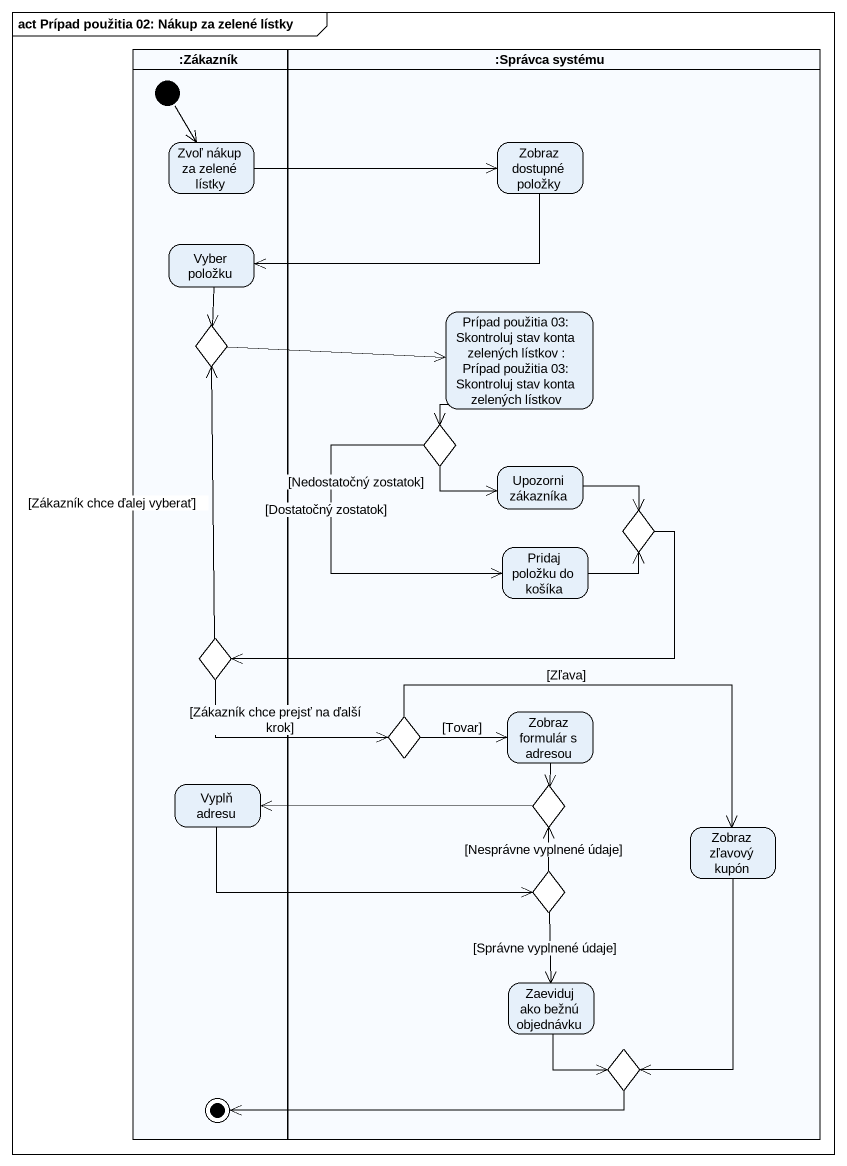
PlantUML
@startuml
mainframe act Prípad použitia 02: Nákup za zelené lístky
hide empty description
state ":Zákazník" as Zákazník <<partition>> {
  state "Zvoľ nákup za zelené lístky" as Zvoľ_nákup_za_zelené_lístky
  state "Vyber položku" as Vyber_položku
  state choice1 <<choice>>
  state choice4 <<choice>>
  state "Vyplň adresu" as Vyplň_adresu
  state final1 <<end>>
  [*] --> Zvoľ_nákup_za_zelené_lístky
}
state ":Správca systému" as Správca_systému <<partition>> {
  state "Zobraz dostupné položky" as Zobraz_dostupné_položky
  state "Prípad použitia 03: Skontroluj stav konta zelených lístkov : Prípad použitia 03: Skontroluj stav konta zelených lístkov" as Prípad_použitia_03
  state choice2 <<choice>>
  state "Upozorni zákazníka" as Upozorni_zákazníka
  state "Pridaj položku do košíka" as Pridaj_položku_do_košíka
  state choice3 <<choice>>
  state choice5 <<choice>>
  state "Zobraz formulár s adresou" as Zobraz_formulár_s_adresou
  state choice6 <<choice>>
  state "Zobraz zľavový kupón" as Zobraz_zľavový_kupón
  state choice7 <<choice>>
  state "Zaeviduj ako bežnú objednávku" as Zaeviduj_ako_bežnú
  state choice8 <<choice>>
}
Zvoľ_nákup_za_zelené_lístky -right-> Zobraz_dostupné_položky
Zobraz_dostupné_položky -left-> Vyber_položku
Vyber_položku --> choice1
choice1 -right-> Prípad_použitia_03
Prípad_použitia_03 --> choice2
choice2 -right-> Upozorni_zákazníka : [Nedostatočný zostatok]
choice2 --> Pridaj_položku_do_košíka : [Dostatočný zostatok]
Upozorni_zákazníka -right-> choice3
Pridaj_položku_do_košíka -right-> choice3
choice3 -left-> choice4
choice4 -up-> choice1 : [Zákazník chce ďalej vyberať]
choice4 -right-> choice5 : [Zákazník chce prejsť na ďalší krok]
choice5 -right-> Zobraz_formulár_s_adresou : [Tovar]
choice5 -right-> Zobraz_zľavový_kupón : [Zľava]
Zobraz_formulár_s_adresou --> choice6
Vyplň_adresu -right-> choice7
choice6 -left-> Vyplň_adresu
Zobraz_zľavový_kupón --> choice8
choice7 -up-> choice6 : [Nesprávne vyplnené údaje]
choice7 --> Zaeviduj_ako_bežnú : [Správne vyplnené údaje]
Zaeviduj_ako_bežnú --> choice8
choice8 -left-> final1
@enduml
